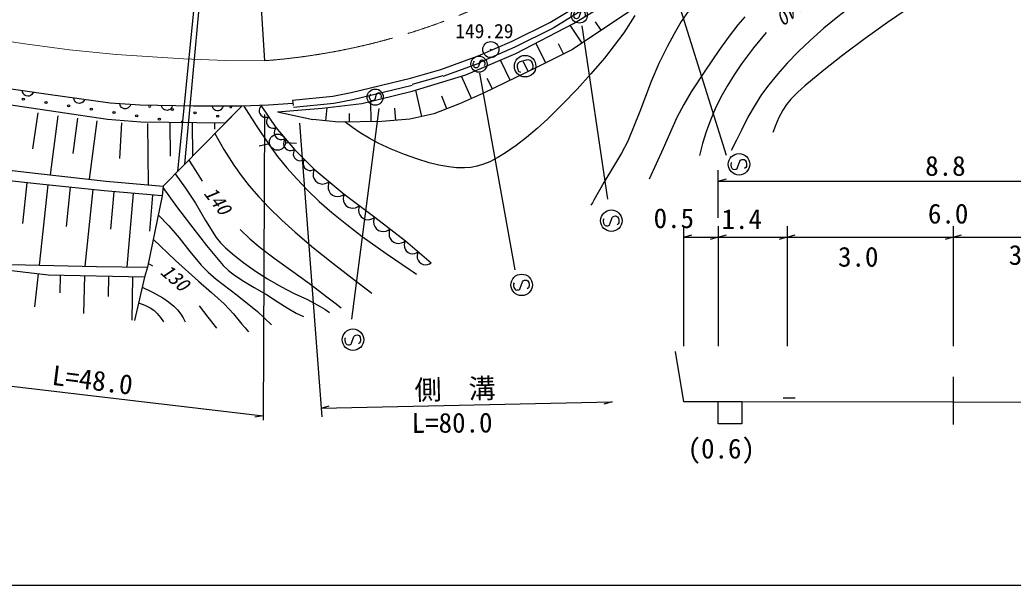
# Model space of a CAD drawing. Units: millimetres, scale not verified. Extents: x 40000 to 680000, y 20000 to 380000.
# Drawn here: x 171901 to 263813, y 205000 to 257276 of the extents above; entities that cross this region are included whole.
import ezdxf
from ezdxf.enums import TextEntityAlignment as Align

# ---------------------------------------------------------------- set-up
doc = ezdxf.new("R2010")
doc.units = ezdxf.units.MM
doc.header["$LTSCALE"] = 1000
doc.linetypes.add('CHAIN', pattern=[18.5, 12, -1.5, 3.5, -1.5])
for name, color, linetype, lineweight in [('M-BGD', 7, 'Continuous', 25), ('M-BMK', 2, 'CHAIN', 13), ('M-TTL-BAND', 7, 'Continuous', 25)]:
    doc.layers.add(name, color=color, linetype=linetype, lineweight=lineweight)
doc.layers.add('M-BGD-HTXT', color=7, linetype='Continuous')
doc.layers.add('M-BMK-SRVR', color=7, linetype='Continuous')
doc.styles.add('ＭＳ ゴシック', font='')
doc.styles.add('ＭＳ 明朝', font='')
doc.styles.get('ＭＳ ゴシック').set_extended_font_data('MS Gothic')
doc.styles.get('ＭＳ 明朝').set_extended_font_data('MS Mincho')

# ---------------------------------------------------------------- blocks, each defined once
blk = doc.blocks.new('BUHIN2')
at = {"color": 3, "linetype": 'Continuous', "lineweight": 25}
for radius in [746, 22.5]:
    blk.add_circle((0, 0), radius, dxfattribs=at)
blk = doc.blocks.new('BUHIN57')
at = {"color": 7, "linetype": 'Continuous', "lineweight": 25}
blk.add_lwpolyline([(-384, -320), (-427, -206), (-443, -93), (-441, 52), (-395, 169), (-327, 271), (-208, 370), (-95, 419), (27, 443), (173, 421), (281, 385), (384, 320)], dxfattribs=at)
blk = doc.blocks.new('BUHIN76')
at = {"color": 7, "linetype": 'Continuous', "lineweight": 25}
blk.add_lwpolyline([(599, -81), (573, 63), (517, 189), (418, 337), (296, 427), (161, 491), (-25, 516), (-172, 490), (-313, 436), (-448, 320), (-533, 213), (-599, 81)], dxfattribs=at)
blk = doc.blocks.new('BUHIN77')
at = {"color": 7, "linetype": 'Continuous', "lineweight": 25}
blk.add_lwpolyline([(666, -17), (620, 137), (543, 269), (417, 419), (273, 503), (118, 557), (-89, 562), (-246, 516), (-395, 440), (-529, 297), (-609, 169), (-666, 17)], dxfattribs=at)
blk = doc.blocks.new('BUHIN78')
at = {"color": 7, "linetype": 'Continuous', "lineweight": 25}
blk.add_lwpolyline([(643, 41), (585, 186), (500, 306), (365, 440), (219, 508), (65, 546), (-134, 533), (-282, 475), (-419, 389), (-535, 240), (-601, 110), (-643, -41)], dxfattribs=at)
blk = doc.blocks.new('BUHIN79')
at = {"color": 7, "linetype": 'Continuous', "lineweight": 25}
blk.add_lwpolyline([(891, 130), (794, 325), (662, 484), (459, 654), (248, 732), (29, 769), (-248, 728), (-447, 631), (-628, 495), (-773, 274), (-850, 85), (-891, -130)], dxfattribs=at)
blk = doc.blocks.new('BUHIN80')
at = {"color": 7, "linetype": 'Continuous', "lineweight": 25}
blk.add_lwpolyline([(865, 174), (760, 360), (622, 508), (416, 664), (204, 730), (-12, 754), (-280, 700), (-470, 594), (-640, 452), (-770, 228), (-836, 39), (-865, -174)], dxfattribs=at)
blk = doc.blocks.new('BUHIN81')
at = {"color": 7, "linetype": 'Continuous', "lineweight": 25}
blk.add_lwpolyline([(884, 163), (780, 355), (642, 507), (434, 670), (220, 740), (0, 768), (-274, 717), (-470, 613), (-645, 471), (-781, 244), (-851, 53), (-884, -163)], dxfattribs=at)
blk = doc.blocks.new('BUHIN82')
at = {"color": 7, "linetype": 'Continuous', "lineweight": 25}
blk.add_lwpolyline([(775, 106), (693, 277), (579, 415), (404, 565), (221, 634), (31, 668), (-209, 635), (-384, 552), (-541, 435), (-669, 244), (-738, 81), (-775, -106)], dxfattribs=at)
blk = doc.blocks.new('BUHIN121')
at = {"color": 7, "linetype": 'Continuous', "lineweight": 25}
blk.add_circle((0, 0), 746, dxfattribs=at)
blk = doc.blocks.new('BUHIN123')
at = {"color": 7, "linetype": 'Continuous', "lineweight": 25}
blk.add_lwpolyline([(-432, -319), (-416, -378), (-379, -428), (-316, -478), (-213, -532), (-115, -554), (-16, -543), (66, -493), (110, -418), (133, -367), (141, -287), (114, -226), (-137, 174), (-145, 255), (-128, 352), (-79, 428), (-23, 479), (55, 514), (174, 489), (326, 409), (387, 364), (434, 301), (461, 223), (467, 122)], dxfattribs=at)
blk.add_circle((0, 0), 746, dxfattribs=at)
blk = doc.blocks.new('BUHIN131')
at = {"color": 7, "linetype": 'Continuous', "lineweight": 25}
blk.add_lwpolyline([(593, 400), (576, 480), (529, 548), (449, 618), (315, 696), (185, 732), (52, 723), (-60, 661), (-122, 564), (-156, 497), (-172, 390), (-139, 307), (172, -240), (179, -348), (150, -476), (81, -575), (3, -639), (-103, -681), (-260, -642), (-458, -526), (-537, -462), (-596, -375), (-627, -270), (-630, -136)], dxfattribs=at)
blk.add_circle((0, 0), 995, dxfattribs=at)
blk = doc.blocks.new('BUHIN133')
at = {"color": 7, "linetype": 'Continuous', "lineweight": 25}
blk.add_line((0, 0), (-339, -703), dxfattribs=at)
blk = doc.blocks.new('BUHIN134')
at = {"color": 7, "linetype": 'Continuous', "lineweight": 25}
blk.add_line((0, 0), (339, 703), dxfattribs=at)

msp = doc.modelspace()

# ---------------------------------------------------------------- linework, layer by layer
at = {"layer": 'M-BGD'}
for p, q in [((194576, 253500), (191642, 297744)), ((231704, 262492), (237261, 244768)), ((188260, 261120), (186476, 243239)), ((187160, 243934), (188807, 261600)), ((220952, 257036), (224733, 259348)), ((225059, 258844), (221243, 256510)), ((223144, 256955), (226713, 259140)), ((228341, 258095), (223035, 254535)), ((217457, 255304), (220952, 257036)), ((221243, 256510), (217710, 254760)), ((217806, 254167), (223144, 256955)), ((223919, 255128), (222810, 256781)), ((223908, 256718), (226274, 240701)), ((225688, 256315), (225165, 257094)), ((214304, 253935), (217457, 255304)), ((217710, 254760), (214526, 253377)), ((220577, 253306), (219661, 255136)), ((222215, 254125), (221751, 255055)), ((210857, 252681), (214304, 253935)), ((213181, 252200), (217806, 254167)), ((223035, 254535), (219757, 252896)), ((211058, 252062), (214544, 253331)), ((219757, 252896), (214804, 250492)), ((217281, 251694), (216376, 253559)), ((218932, 252495), (218494, 253397)), ((174517, 250363), (163191, 252031)), ((202573, 250553), (208041, 251874)), ((208041, 251874), (210857, 252681)), ((208191, 250671), (213181, 252200)), ((211043, 252110), (208194, 251293)), ((213691, 249999), (212771, 252075)), ((214444, 252350), (217699, 234157)), ((215630, 250893), (215157, 251866)), ((202710, 249918), (208207, 251245)), ((179997, 248066), (162980, 250577)), ((180255, 249564), (174517, 250363)), ((197144, 249849), (200846, 250221)), ((200846, 250221), (202573, 250553)), ((203530, 249542), (208191, 250671)), ((209101, 248340), (208541, 250778)), ((211395, 249050), (210947, 250214)), ((214804, 250492), (212579, 249505)), ((183031, 249376), (180255, 249564)), ((187970, 249282), (183031, 249376)), ((185152, 241893), (192439, 249300)), ((192439, 249300), (187970, 249282)), ((192439, 249300), (190876, 247711)), ((194905, 249403), (192439, 249300)), ((194234, 249312), (195589, 247307)), ((197175, 249547), (194905, 249403)), ((195736, 248777), (199888, 249105)), ((197144, 249849), (197194, 249351)), ((197209, 249202), (200940, 249577)), ((199888, 249105), (203530, 249542)), ((200215, 247939), (200326, 249157)), ((200940, 249577), (202710, 249918)), ((204395, 247857), (204377, 249747)), ((206688, 247976), (206593, 249118)), ((212579, 249505), (210211, 248595)), ((173557, 248671), (173068, 245364)), ((175429, 248410), (174719, 242935)), ((177228, 248177), (176804, 244912)), ((194529, 248521), (194409, 220247)), ((195736, 248777), (199014, 248049)), ((202410, 247839), (202403, 248622)), ((202621, 229606), (205162, 249074)), ((210211, 248595), (207990, 248085)), ((179026, 247943), (178324, 242535)), ((183081, 247814), (179997, 248066)), ((181302, 247756), (181134, 244459)), ((190876, 247711), (183081, 247814)), ((183712, 247698), (183776, 242015)), ((185778, 247721), (185812, 244670)), ((187844, 247744), (187878, 244693)), ((189910, 247768), (189917, 247157)), ((195589, 247307), (197311, 245274)), ((197790, 247721), (199843, 220549)), ((201417, 247830), (199014, 248049)), ((205387, 247866), (201417, 247830)), ((207990, 248085), (205387, 247866)), ((195010, 245815), (194033, 245606)), ((196493, 245933), (197491, 245880)), ((197311, 245274), (199147, 243467)), ((168207, 243685), (173581, 243061)), ((173429, 242127), (168171, 242672)), ((173581, 243061), (179894, 242360)), ((199147, 243467), (201910, 241156)), ((236527, 238961), (236527, 243366)), ((172552, 242218), (172160, 238429)), ((179699, 241465), (173429, 242127)), ((174474, 242016), (173690, 234594)), ((176564, 241796), (176181, 238170)), ((179894, 242360), (185152, 241893)), ((185152, 241893), (185074, 240997)), ((236527, 242366), (279681, 242366)), ((178654, 241575), (177907, 234494)), ((185074, 240997), (179699, 241465)), ((180595, 241387), (180294, 237920)), ((182387, 241231), (181795, 234428)), ((185074, 240997), (183701, 234400)), ((184178, 241075), (183888, 237738)), ((201910, 241156), (204733, 239039)), ((204733, 239039), (207577, 236836)), ((233336, 227111), (233336, 238190)), ((236527, 238190), (236527, 227111)), ((242903, 238190), (242903, 227111)), ((258270, 238190), (258270, 227111)), ((233336, 237190), (236527, 237190)), ((236527, 237190), (242903, 237190)), ((242903, 237190), (258270, 237190)), ((258270, 237190), (273004, 237190)), ((207577, 236836), (209959, 234807)), ((174526, 233665), (163459, 234994)), ((171086, 234656), (178985, 234469)), ((178985, 234469), (183701, 234400)), ((183701, 234400), (183445, 233495)), ((173604, 233776), (173240, 230743)), ((183445, 233495), (174526, 233665)), ((175641, 233644), (175610, 232033)), ((177871, 233601), (177804, 230116)), ((180100, 233559), (180065, 231685)), ((182330, 233516), (182253, 229505)), ((183445, 233495), (182510, 229470)), ((142689, 226764), (194410, 220646)), ((233336, 221966), (232555, 226607)), ((258270, 224255), (258270, 219843)), ((199782, 221357), (226698, 221966)), ((199782, 221357), (200527, 221589)), ((226698, 221966), (225953, 221734)), ((238714, 221966), (233336, 221966)), ((236527, 219913), (236527, 221966)), ((258270, 221914), (238714, 221966)), ((238714, 221966), (238714, 219913)), ((242543, 222330), (243647, 222330)), ((258270, 221914), (277469, 222024)), ((194410, 220646), (193640, 220520)), ((238714, 219913), (236527, 219913))]:
    msp.add_line(p, q, dxfattribs=at)
for points in [[(261831, 266834), (258393, 264800), (254987, 262714), (252905, 261372), (250856, 259980), (249208, 258795), (247594, 257560), (246293, 256495), (245024, 255377), (243944, 254349), (242898, 253270), (242030, 252298), (241203, 251280), (240542, 250377), (239927, 249433), (239273, 248280), (238667, 247088), (238203, 246148), (237729, 245201)], [(259895, 261706), (257762, 260532), (255658, 259305), (253911, 258197), (252196, 257040), (250116, 255560), (248066, 254027), (246299, 252635), (244548, 251179), (243868, 250572), (243238, 249928), (242849, 249452), (242505, 248934), (242141, 248239), (241828, 247510), (241699, 247181), (241572, 246850)], [(228812, 257675), (227776, 256089), (226907, 254893), (225989, 253731), (224749, 252277), (223458, 250856), (222123, 249465), (220736, 248108), (219779, 247224), (218780, 246383), (217839, 245658), (216853, 244975), (216136, 244539), (215392, 244157), (214810, 243919), (214211, 243741), (213636, 243637), (213040, 243593), (212317, 243607), (211582, 243682), (210665, 243845), (209768, 244065), (208623, 244417), (207488, 244829), (206265, 245324), (205056, 245877), (204220, 246323), (203406, 246827), (202680, 247323), (201964, 247835)], [(233727, 258047), (233104, 257114), (232436, 255995), (231820, 254844), (231040, 253227), (230317, 251589), (229264, 248813), (228156, 246066), (227566, 244957), (226922, 243874), (225934, 242248), (225000, 240595), (224875, 240368), (224745, 240132)], [(238983, 257567), (238332, 256815), (237437, 255651), (236581, 254439), (235282, 252543), (234033, 250612), (233346, 249445), (232706, 248241), (231418, 245393), (230122, 242540)], [(240964, 256100), (239801, 254679), (238685, 253220), (237988, 252205), (237339, 251155), (236767, 250118), (236244, 249044), (235802, 248002), (235413, 246929), (235080, 245833), (234779, 244727)], [(219222, 252678), (219304, 252740), (219355, 252824), (219386, 252930), (219387, 253049), (219340, 253238), (219274, 253381), (219129, 253510), (218970, 253569), (218766, 253559), (218290, 253441), (218096, 253352), (217993, 253249), (217926, 253083), (217930, 252899), (217976, 252714), (218026, 252577), (218087, 252515), (218167, 252463), (218242, 252451)], [(177881, 249895), (177826, 249786), (177753, 249698), (177644, 249602), (177526, 249558), (177405, 249539), (177252, 249561), (177140, 249612), (177039, 249686), (176958, 249809), (176912, 249914), (176891, 250033)], [(182142, 249436), (182094, 249324), (182028, 249231), (181926, 249127), (181812, 249075), (181692, 249048), (181537, 249058), (181423, 249101), (181317, 249168), (181227, 249285), (181174, 249386), (181144, 249503)], [(186000, 249319), (185958, 249205), (185896, 249108), (185799, 249000), (185688, 248942), (185570, 248910), (185415, 248913), (185298, 248950), (185189, 249012), (185094, 249124), (185036, 249222), (185000, 249338)], [(190704, 249293), (190665, 249177), (190605, 249080), (190511, 248969), (190401, 248909), (190284, 248873), (190129, 248873), (190011, 248907), (189901, 248967), (189803, 249076), (189742, 249174), (189704, 249289)], [(192630, 249308), (193772, 247497), (194964, 245722), (195756, 244645), (196597, 243603), (197519, 242563), (198493, 241555), (199610, 240493), (200766, 239475), (202153, 238343), (203584, 237253), (205787, 235681), (208026, 234158), (208308, 233968), (208598, 233773)], [(189938, 246759), (190790, 245287), (191691, 243849), (192378, 242879), (193119, 241936), (194018, 240900), (194962, 239903), (196145, 238750), (197369, 237642), (199087, 236189), (200850, 234776), (202650, 233381), (204461, 231999)], [(187533, 244314), (188148, 243335), (188772, 242362)], [(186273, 243033), (187238, 241701), (188161, 240323), (189088, 238723), (190062, 237164), (190465, 236662), (190921, 236190), (191756, 235472), (192638, 234793), (193711, 234042), (194817, 233341), (196035, 232633), (197289, 231974), (198511, 231403), (199704, 230779), (200134, 230508), (200560, 230226)], [(185140, 241762), (186385, 240026), (187683, 238321), (189181, 236419), (190725, 234556), (191221, 234089), (191758, 233667), (192644, 233076), (193581, 232526), (194709, 231876), (195810, 231172), (196626, 230631), (197471, 230144), (197802, 229985), (198136, 229832)], [(184711, 239257), (185701, 238215), (186644, 237133), (187632, 235849), (188664, 234605), (189336, 233936), (190059, 233303), (192005, 231830), (193905, 230316), (194547, 229702), (195181, 229064)], [(192294, 237881), (193192, 237028), (194136, 236215), (195521, 235166), (196952, 234157), (198713, 232887), (200444, 231564), (201034, 231102), (201624, 230640)], [(184244, 237009), (186309, 235036), (188420, 233103), (189637, 232078), (190818, 231003), (191657, 230097), (192452, 229149), (192753, 228781), (193053, 228414)], [(183774, 234750), (183970, 234645), (184165, 234540)], [(183225, 232551), (184183, 232086), (185128, 231560), (185648, 231210), (186136, 230807), (186481, 230448), (186786, 230044), (186999, 229706), (187201, 229359)], [(182889, 231100), (183471, 230885), (184025, 230616), (184335, 230399), (184617, 230126), (184911, 229760), (185192, 229359)], [(188479, 230815), (189282, 229792), (190098, 228768)]]:
    msp.add_lwpolyline(points, dxfattribs=at)
for centre, radius in [((218655, 252991), 995), ((172218, 249944), 99.5), ((174317, 249635), 99.5), ((176416, 249326), 99.5), ((178514, 249017), 99.5), ((186014, 248984), 99.5), ((180613, 248708), 99.5), ((182712, 248399), 99.5), ((184810, 248090), 99.5), ((188113, 248675), 99.5), ((190212, 248366), 99.5)]:
    msp.add_circle(centre, radius, dxfattribs=at)
for centre, start, end in [((183916, 249293), 137.84802, 39.96904), ((191416, 249261), 160.00985, 20.4568), ((186909, 247781), 349.48219, 189.00675)]:
    msp.add_arc(centre, 99.5, start, end, dxfattribs=at)
at = {"layer": 'M-BMK'}
for p, q in [((168037, 255718), (172348, 255053)), ((172348, 255053), (176483, 254491)), ((176483, 254491), (180797, 254083)), ((180797, 254083), (187041, 253675)), ((187041, 253675), (190947, 253521)), ((190947, 253521), (194576, 253500))]:
    msp.add_line(p, q, dxfattribs=at)
msp.add_arc((189977, 313767), 60442, 274.36404, 327.74039, dxfattribs=at)
at = {"layer": 'M-TTL-BAND'}
msp.add_line((40000, 205000), (579000, 205000), dxfattribs=at)

# ---------------------------------------------------------------- block references
at = {"layer": 'M-BGD', "rotation": 131.77296}
for name, p in [('BUHIN123', (223672, 257726)), ('BUHIN123', (214382, 253181)), ('BUHIN57', (172629, 250641)), ('BUHIN123', (204784, 250134)), ('BUHIN76', (194573, 248811)), ('BUHIN76', (195250, 247808)), ('BUHIN77', (196020, 246799)), ('BUHIN121', (195744, 245972)), ('BUHIN77', (196881, 245783)), ('BUHIN78', (197770, 244823)), ('BUHIN131', (238448, 243922)), ('BUHIN78', (198688, 243919)), ('BUHIN79', (199837, 242890)), ('BUHIN133', (236527, 242366)), ('BUHIN79', (201219, 241734)), ('BUHIN80', (202616, 240627)), ('BUHIN80', (204027, 239568)), ('BUHIN131', (226638, 238699)), ('BUHIN81', (205444, 238488)), ('BUHIN81', (206866, 237387)), ('BUHIN133', (233336, 237190)), ('BUHIN134', (236527, 237190)), ('BUHIN133', (236527, 237190)), ('BUHIN134', (242903, 237190)), ('BUHIN133', (242903, 237190)), ('BUHIN134', (258270, 237190)), ('BUHIN133', (258270, 237190)), ('BUHIN82', (208172, 236329)), ('BUHIN82', (209364, 235314)), ('BUHIN131', (218335, 232767)), ('BUHIN131', (202725, 227694))]:
    msp.add_blockref(name, p, dxfattribs=at)
at = {"layer": 'M-BMK-SRVR', "rotation": 131.77296}
msp.add_blockref('BUHIN2', (215478, 254529), dxfattribs=at)

# ---------------------------------------------------------------- texts
at = {"layer": 'M-BGD', "style": 'ＭＳ 明朝', "oblique": 15}
for s, rotation, p in [('140', 219.4, (243787, 259843)), ('140', 307.8, (188536, 240986)), ('130', 318.6, (184548, 233549))]:
    msp.add_text(s, height=1320, rotation=rotation, dxfattribs=at).set_placement(p, align=Align.BOTTOM_LEFT)
at = {"layer": 'M-BGD', "style": 'ＭＳ ゴシック'}
for s, p in [('8.8', (255674, 242307)), ('6.0', (255929, 237892)), ('0.5', (230545, 237468)), ('1.4', (236827, 237383)), ('3.0', (247609, 233902)), ('3.0', (263400, 234072)), ('(0.6)', (233686, 216159))]:
    msp.add_text(s, height=1833, dxfattribs=at).set_placement(p, align=Align.BOTTOM_LEFT)
for s, rotation, p in [('L=48.0', 352.8, (174727, 222988)), ('側\u3000溝', 1.4, (208459, 221576)), ('L=80.0', 0.3, (208162, 218529))]:
    msp.add_text(s, height=1833, rotation=rotation, dxfattribs=at).set_placement(p, align=Align.BOTTOM_LEFT)
at = {"layer": 'M-BGD-HTXT', "style": 'ＭＳ ゴシック'}
msp.add_text('149.29', height=1320, dxfattribs=at).set_placement((212193, 255188), align=Align.BOTTOM_LEFT)

doc.saveas('drawing.dxf')
